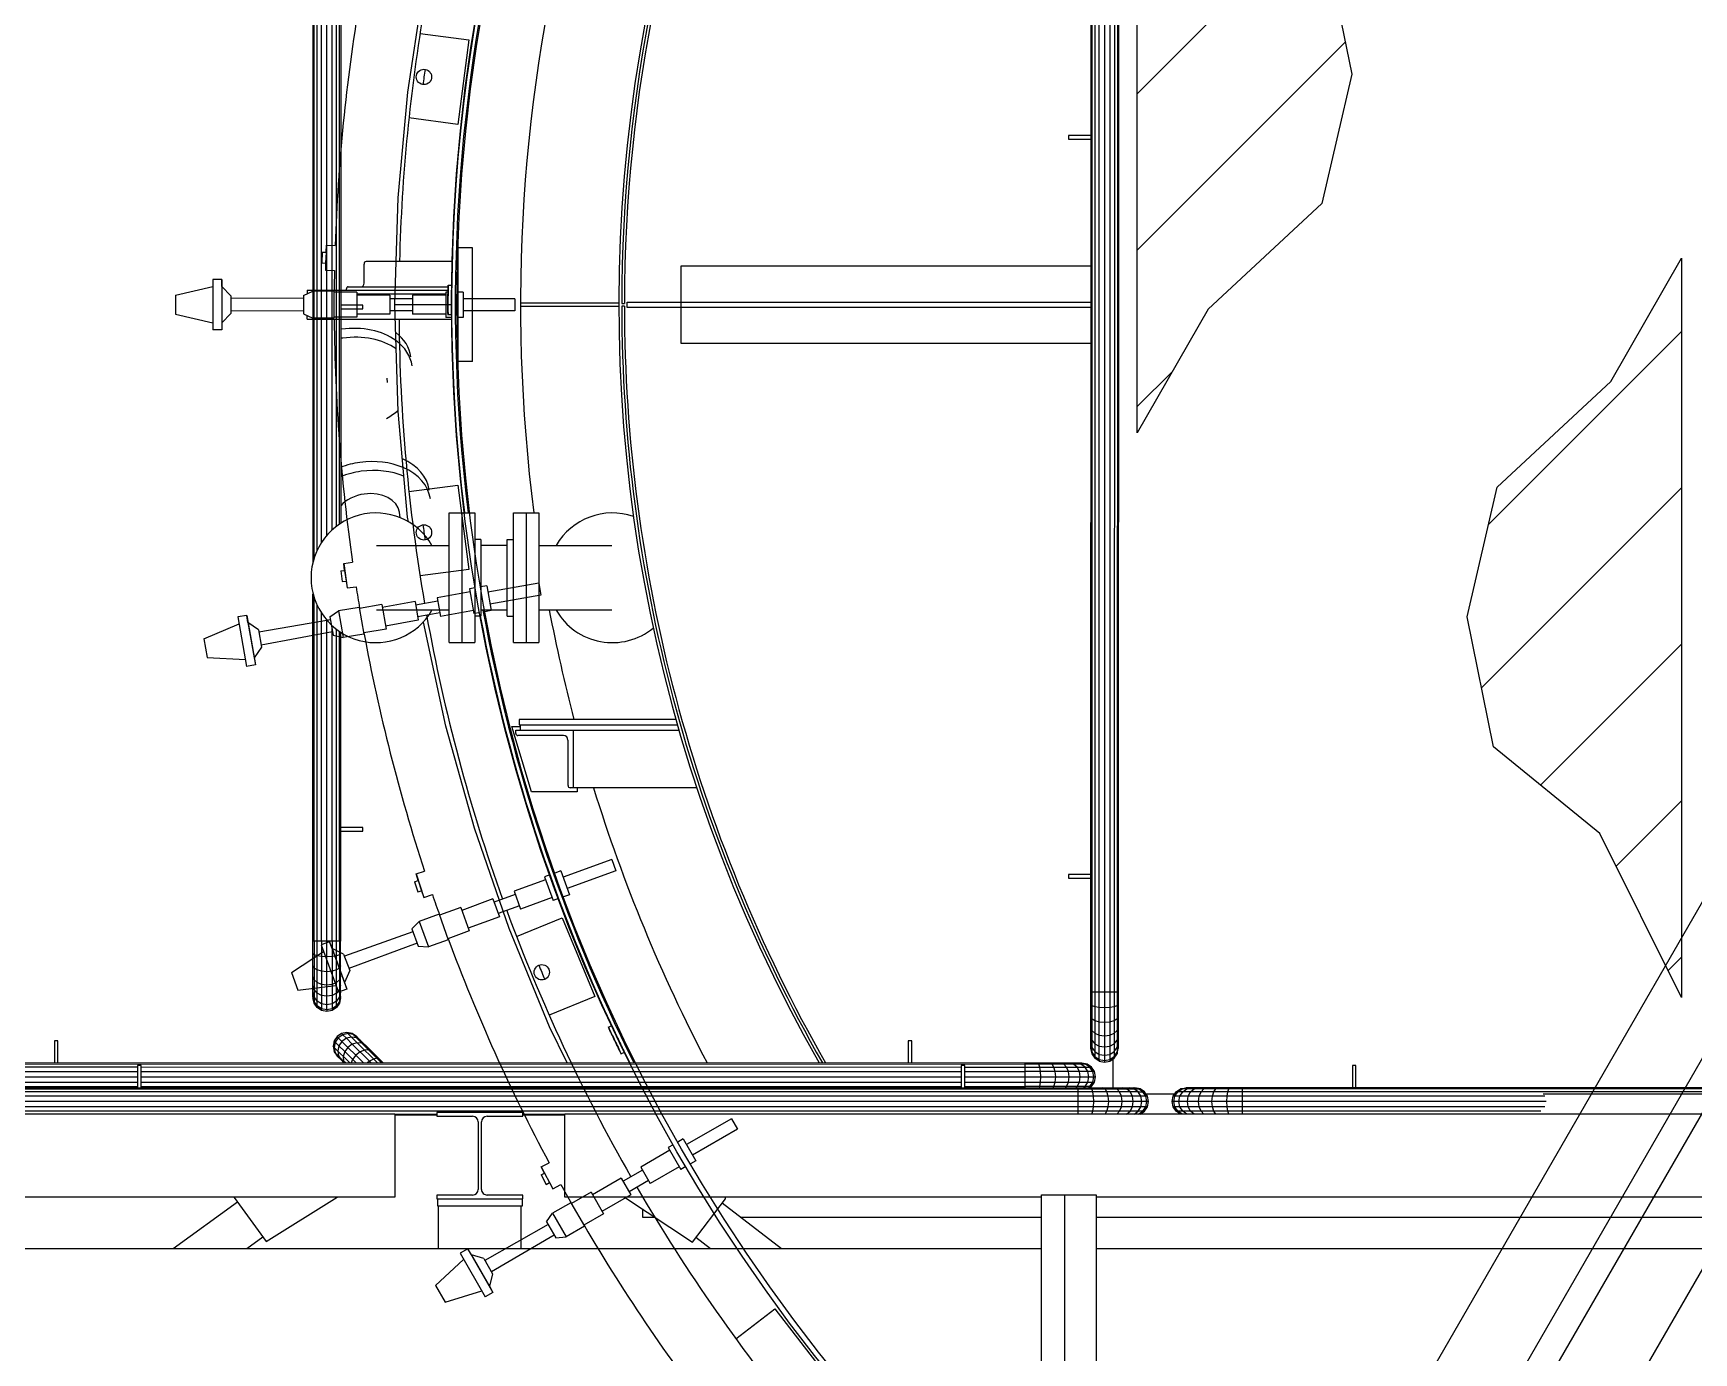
# Model space of a CAD drawing. Header units: metres. Extents: x 0 to 63075, y 0 to 44550.
# Drawn here: x 59312 to 59751.8, y 40093.1 to 40442.4 of the extents above; entities that cross this region are included whole.
import ezdxf

# ---------------------------------------------------------------- set-up
doc = ezdxf.new("R2010")
doc.units = ezdxf.units.M
doc.header["$LTSCALE"] = 75
for name, color, linetype in [('GSB', 7, 'Continuous'), ('ML6', 1, 'Continuous'), ('SDM', 7, 'Continuous'), ('SL1', 8, 'Continuous')]:
    doc.layers.add(name, color=color, linetype=linetype)
doc.styles.add('ROMANS', font='ROMANS.SHX')
doc.dimstyles.new('75___1-75', dxfattribs={"dimscale": 75, "dimtxt": 2.5, "dimasz": 2, "dimexe": 1.5, "dimexo": 1, "dimgap": 0.5, "dimtad": 1, "dimdec": 0, "dimzin": 12, "dimtxsty": 'ROMANS', "dimcen": 0, "dimclrd": 256, "dimclre": 256, "dimclrt": 3, "dimazin": 3, "dimtfac": 1, "dimtdec": 0, "dimtmove": 0, "dimatfit": 0, "dimfxl": 1, "dimlwd": -1, "dimlwe": -1, "dimarcsym": 0})
pattern_1 = [(44.99813, (326091.56, -18363.04), (-137.8813, 137.89033), [])]

# ---------------------------------------------------------------- blocks, each defined once
blk = doc.blocks.new('A$C6bae614f')
at = {"layer": 'SL1'}
h = blk.add_hatch(dxfattribs=at)
h.set_pattern_fill('_USER', color=256, scale=195, angle=44.9981, style=0, pattern_type=0)
h.set_pattern_definition(pattern_1)
h.paths.add_polyline_path([(411079.6, 43427.5), (411079.7, 44730.8), (411223.9, 44441.6), (411411.1, 44289), (411458.1, 44059.6), (411404.9, 43831.2), (411204.5, 43645)])
h = blk.add_hatch(dxfattribs=at)
h.set_pattern_fill('_USER', color=256, scale=195, angle=44.9981, style=0, pattern_type=0)
h.set_pattern_definition(pattern_1)
h.paths.add_polyline_path([(412039.5, 43735), (412039.5, 42431.7), (411895.2, 42721), (411708, 42873.5), (411661.1, 43102.9), (411714.3, 43331.3), (411914.6, 43517.6)])
for p, q in [((410997.6, 48076.3), (410997.4, 42344.5)), ((410999.5, 48078.4), (410999.3, 42332.7)), ((411004.8, 48080.1), (411004.6, 42327.7)), ((411012.5, 42322.6), (411012.7, 48081.3)), ((411022, 48081.7), (411021.8, 42320.8)), ((411031.3, 48081.3), (411031.2, 42319.5)), ((411039.3, 48080.1), (411039.1, 42324.8)), ((411044.6, 48078.4), (411044.4, 42332.7)), ((411046.4, 48076.3), (411046.2, 42344.5)), ((409626, 43199.7), (409626, 44773.5)), ((409627.8, 43206.3), (409627.9, 44773.5)), ((409633.1, 43219.9), (409633.1, 44773.5)), ((409641, 43234.1), (409641.1, 44773.5)), ((409650.4, 43246.5), (409650.4, 44773.5)), ((409659.7, 43256.1), (409659.7, 44773.5)), ((409667.6, 43262.7), (409667.7, 44773.5)), ((409672.9, 43266.5), (409672.9, 44773.5)), ((409674.8, 44773.5), (409674.8, 43267.7)), ((409793, 44027.6), (409821.1, 44212.7)), ((409814.7, 44131), (409900.9, 44119.7)), ((409900.9, 44119.7), (409881.3, 43971)), ((409776, 43841.2), (409793, 44027.6)), ((409881.3, 43971), (409795.1, 43982.3)), ((410958.4, 43951.4), (410958.4, 43945)), ((410997.5, 43951.4), (410958.4, 43951.4)), ((410958.4, 43945), (410997.5, 43945)), ((409770.4, 43654.1), (409776, 43841.2)), ((409649.5, 43757.9), (409647.8, 43714.2)), ((409649, 43745.6), (409649.5, 43757.9)), ((409649.5, 43757.9), (409664.9, 43757.4)), ((409907, 43753.1), (409881.6, 43753.1)), ((409881.6, 43753.1), (409881.6, 43553.1)), ((409907, 43553.1), (409907, 43753.1)), ((409642, 43745.8), (409641.3, 43726.9)), ((409641.3, 43726.9), (409648.3, 43726.5)), ((409642, 43745.8), (409649, 43745.6)), ((409648.3, 43726.5), (409647.8, 43714.2)), ((409649, 43745.6), (409648.3, 43726.5)), ((409716, 43690.8), (409716, 43724.3)), ((409871.3, 43729.3), (409719.5, 43729.3)), ((409449.2, 43697.5), (409449.2, 43608.6)), ((409465, 43697.5), (409449.2, 43697.5)), ((409465, 43697.5), (409465, 43608.6)), ((409465.1, 43684.9), (409465, 43697.5)), ((409647.8, 43714.2), (409663.8, 43713.5)), ((410275.1, 43584.8), (410275.1, 43721.3)), ((410275.1, 43721.3), (410997.5, 43721.3)), ((409383.3, 43669.9), (409449.2, 43685.2)), ((409383.3, 43669.9), (409383.3, 43636.3)), ((409465.1, 43684.9), (409465.1, 43621.3)), ((409481, 43668.6), (409465.1, 43684.9)), ((409481, 43668.6), (409481, 43637.5)), ((409609.1, 43663.8), (409481, 43664.6)), ((409609.1, 43669.4), (409625.8, 43677)), ((409609.1, 43669.4), (409609.1, 43636.8)), ((409615.4, 43678.5), (409864.1, 43678.5)), ((409615.4, 43678.5), (409615.4, 43672.2)), ((409625.8, 43677), (409625.8, 43629.2)), ((409663, 43677), (409625.8, 43677)), ((409663, 43677), (409663, 43629.2)), ((409703, 43675.1), (409663, 43675.1)), ((409684.5, 43679.8), (409684.5, 43678.5)), ((409688.1, 43684.8), (409864.2, 43684.8)), ((409703, 43675.1), (409703, 43631.1)), ((409703, 43672.1), (409860.4, 43672.1)), ((409761.6, 43669.8), (409703, 43669.8)), ((409761.6, 43669.8), (409761.6, 43636.4)), ((409801.3, 43663.7), (409761.6, 43663.7)), ((409801.3, 43669.8), (409801.3, 43636.4)), ((409860.4, 43669.8), (409801.3, 43669.8)), ((409860.4, 43675.3), (409860.4, 43630.8)), ((409864.1, 43675.3), (409860.4, 43675.3)), ((409864.2, 43687.4), (409870.6, 43687.4)), ((409890.9, 43675.3), (409879.9, 43675.3)), ((409890.9, 43675.3), (409890.9, 43630.8)), ((409982.2, 43663.7), (409890.9, 43663.7)), ((409982.2, 43663.7), (409982.2, 43642.4)), ((409383.3, 43636.3), (409449.2, 43621)), ((409481, 43637.5), (409465.1, 43621.3)), ((409609.1, 43642.4), (409481, 43641.5)), ((409609.1, 43636.8), (409625.8, 43629.2)), ((409713.9, 43652.4), (409674.8, 43652.4)), ((409674.8, 43646), (409713.9, 43646)), ((409761.6, 43636.4), (409703, 43636.4)), ((409713.9, 43646), (409713.9, 43652.4)), ((409801.3, 43642.5), (409761.6, 43642.4)), ((409770.4, 43653.1), (409770.4, 43654.1)), ((409770.4, 43652.1), (409770.4, 43653.1)), ((409870.4, 43653.1), (409770.4, 43653.1)), ((409776, 43465), (409770.4, 43652.1)), ((409860.4, 43636.4), (409801.3, 43636.4)), ((409870.4, 43635), (409864.1, 43635)), ((409982.2, 43642.4), (409890.9, 43642.4)), ((409991.9, 43656.3), (410165.4, 43656.2)), ((410165.4, 43649.9), (409991.9, 43649.9)), ((410170.4, 43655.4), (410175.1, 43655.4)), ((410175.1, 43650.7), (410170.4, 43650.7)), ((410179.8, 43657.8), (410997.5, 43657.8)), ((410179.8, 43648.3), (410179.8, 43657.8)), ((410997.5, 43648.3), (410179.8, 43648.3)), ((409465, 43608.6), (409449.2, 43608.6)), ((409465.1, 43621.3), (409465, 43608.6)), ((409615.4, 43627.7), (409615.4, 43633.9)), ((409615.4, 43627.7), (409870.5, 43627.7)), ((409663, 43629.2), (409625.8, 43629.2)), ((409703, 43631.1), (409663, 43631.1)), ((409870.4, 43630.8), (409860.4, 43630.8)), ((409890.9, 43630.8), (409879.9, 43630.8)), ((410997.5, 43584.8), (410275.1, 43584.8)), ((409907, 43553.1), (409881.6, 43553.1)), ((409757.5, 43515.7), (409756.5, 43523.3)), ((409792.9, 43278.5), (409776, 43465)), ((412699.4, 43405.3), (411354.2, 41075.3)), ((412741.3, 43381.1), (411396, 41051.2)), ((409795.1, 43323.9), (409881.3, 43335.2)), ((409881.3, 43335.2), (409900.8, 43186.5)), ((412499.2, 43333.9), (411237, 41147.9)), ((409779.9, 43277.6), (409778.6, 43287.1)), ((409866.4, 43057.4), (409866.4, 43286)), ((409866.4, 43286), (409911.1, 43286)), ((409888.8, 43057.4), (409888.8, 43286)), ((409911.1, 43286), (409911.1, 43057.4)), ((409979.6, 43057.4), (409979.6, 43286)), ((409979.6, 43286), (410024.3, 43286)), ((410001.9, 43286), (410001.9, 43057.4)), ((410024.3, 43286), (410024.3, 43057.4)), ((409794.2, 43270.6), (409792.9, 43278.5)), ((409737.8, 43228.9), (409866.4, 43228.9)), ((409922.1, 43239.2), (409911.1, 43239.2)), ((409922.1, 43239.2), (409922.1, 43104.3)), ((409968.6, 43228.9), (409922.1, 43228.9)), ((409968.6, 43104.3), (409968.6, 43239.2)), ((409968.6, 43239.2), (409979.6, 43239.2)), ((410024.3, 43228.9), (410152.9, 43228.9)), ((409680.2, 43197), (409695.5, 43199.1)), ((409680.2, 43197), (409686.1, 43153.7)), ((409681.8, 43184.8), (409680.2, 43197)), ((409674.9, 43183.8), (409681.8, 43184.8)), ((409674.9, 43183.8), (409677.5, 43165)), ((409677.5, 43165), (409684.4, 43165.9)), ((409681.8, 43184.8), (409684.4, 43165.9)), ((409684.4, 43165.9), (409686.1, 43153.7)), ((409900.8, 43186.5), (409814.7, 43175.1)), ((412779.6, 43172), (411517.4, 40986)), ((409625.9, 42531.3), (409625.9, 43143.7)), ((409627.8, 42531.3), (409627.8, 43137.2)), ((409686.1, 43153.7), (409702, 43155.8)), ((409903.2, 43146.8), (409845, 43136.6)), ((409912.1, 43154.1), (409902.2, 43152.3)), ((409902.2, 43152.3), (409909.9, 43108.5)), ((409932.3, 43157.6), (409921.5, 43155.7)), ((409932.3, 43157.6), (409940, 43113.8)), ((410024.2, 43162), (409934.3, 43146.2)), ((410027.9, 43141.1), (409938, 43125.2)), ((410024.2, 43162), (410027.9, 43141.1)), ((409633.1, 42531.3), (409633.1, 43123.6)), ((409641, 42531.3), (409641, 43109.3)), ((409655.8, 43102.9), (409670.9, 43113.2)), ((409707.6, 43119.6), (409670.9, 43113.2)), ((409670.9, 43113.2), (409679.2, 43066.2)), ((409707.6, 43119.6), (409715.9, 43072.6)), ((409747.3, 43124.8), (409707.9, 43117.8)), ((409866.4, 43114.6), (409737.8, 43114.6)), ((409747.3, 43124.8), (409754.9, 43081.4)), ((409805.9, 43129.7), (409748.2, 43119.5)), ((409805.9, 43129.7), (409811.7, 43096.8)), ((409846, 43130.6), (409807, 43123.7)), ((409849.7, 43109.7), (409810.7, 43102.8)), ((409845, 43136.6), (409850.8, 43103.7)), ((409909, 43114), (409850.8, 43103.7)), ((409919.9, 43110.2), (409909.9, 43108.5)), ((409968.6, 43114.6), (409922.1, 43114.6)), ((409940, 43113.8), (409929.2, 43111.9)), ((410152.9, 43114.6), (410024.3, 43114.6)), ((409433.3, 43064.1), (409495.6, 43090.6)), ((409509, 43105.5), (409493.5, 43102.8)), ((409493.5, 43102.8), (409508.9, 43015.2)), ((409509, 43105.5), (409524.5, 43018)), ((409511.3, 43093.1), (409509, 43105.5)), ((409511.3, 43093.1), (409522.3, 43030.5)), ((409529.8, 43079.8), (409511.3, 43093.1)), ((409529.8, 43079.8), (409535.2, 43049.2)), ((409656.8, 43097.3), (409530.5, 43075.9)), ((409650.3, 42531.3), (409650.3, 43096.9)), ((409655.8, 43102.9), (409661.5, 43070.7)), ((409659.7, 42531.3), (409659.7, 43087.3)), ((409667.6, 42531.3), (409667.6, 43080.7)), ((409754.9, 43081.4), (409715.5, 43074.4)), ((409811.7, 43096.8), (409754, 43086.6)), ((409821.1, 43093.5), (409821, 43094.4)), ((409860.4, 42910.4), (409821.1, 43093.5)), ((409922.1, 43104.3), (409911.1, 43104.3)), ((409968.6, 43104.3), (409979.6, 43104.3)), ((409433.3, 43064.1), (409439.2, 43031)), ((409535.2, 43049.2), (409522.3, 43030.5)), ((409660.5, 43076.3), (409534.5, 43053.2)), ((409661.5, 43070.7), (409679.2, 43066.2)), ((409672.9, 42531.3), (409672.9, 43076.9)), ((409674.7, 43075.7), (409674.7, 42531.3)), ((409715.9, 43072.6), (409679.2, 43066.2)), ((409866.4, 43057.4), (409911.1, 43057.4)), ((409979.6, 43057.4), (410024.3, 43057.4)), ((409439.2, 43031), (409506.7, 43027.4)), ((409522.3, 43030.5), (409524.5, 43018)), ((409524.5, 43018), (409508.9, 43015.2)), ((409910.7, 42730.1), (409860.4, 42910.4)), ((409976.6, 42909.4), (409991.9, 42909.4)), ((410011.6, 42794.4), (409976.6, 42909.4)), ((409983.6, 42897.3), (409983.6, 42903)), ((409983.6, 42903), (410271.4, 42903)), ((409989.4, 42922.1), (409989.4, 42912.6)), ((410266, 42922.1), (409989.4, 42922.1)), ((409989.4, 42912.6), (410268.7, 42912.6)), ((409991.9, 42903), (409991.9, 42912.6)), ((410085.2, 42801.4), (410085.2, 42903)), ((410067.8, 42893.5), (409987.4, 42893.5)), ((410075.7, 42805.3), (410075.7, 42885.6)), ((410091.6, 42794.4), (410011.6, 42794.4)), ((410302.9, 42801.4), (410079.5, 42801.4)), ((410091.6, 42801.4), (410091.6, 42794.4)), ((409713.8, 42731.3), (409674.7, 42731.3)), ((409713.8, 42724.9), (409713.8, 42731.3)), ((409971.7, 42553.2), (409910.7, 42730.1)), ((409674.7, 42724.9), (409713.8, 42724.9)), ((410152.7, 42675.3), (410066.9, 42644)), ((410152.7, 42675.3), (410160, 42655.2)), ((409807.8, 42650), (409822.5, 42654.7)), ((409807.8, 42650), (409821.2, 42608.3)), ((409811.6, 42638.2), (409807.8, 42650)), ((410036.1, 42639.3), (409980.6, 42619.1)), ((410043.7, 42648), (410034.2, 42644.5)), ((410034.2, 42644.5), (410049.5, 42602.7)), ((410062.9, 42654.9), (410052.7, 42651.2)), ((410062.9, 42654.9), (410078.1, 42613.1)), ((410160, 42655.2), (410074.2, 42624)), ((410997.4, 42648.4), (410958.3, 42648.4)), ((410958.3, 42648.4), (410958.3, 42642)), ((410958.3, 42642), (410997.4, 42642)), ((409805, 42636), (409811.6, 42638.2)), ((409805, 42636), (409810.7, 42618)), ((409810.7, 42618), (409817.4, 42620.1)), ((409811.6, 42638.2), (409817.4, 42620.1)), ((409817.4, 42620.1), (409821.2, 42608.3)), ((409821.2, 42608.3), (409836.5, 42613.2)), ((409982.7, 42613.4), (409945.4, 42599.8)), ((409980.6, 42619.1), (409992, 42587.7)), ((410078.1, 42613.1), (410067.9, 42609.4)), ((409886.4, 42590.5), (409848.9, 42576.8)), ((409886.4, 42590.5), (409901.5, 42549.1)), ((409943.3, 42605.5), (409888.3, 42585.5)), ((409943.3, 42605.5), (409954.8, 42574.1)), ((409989.9, 42593.4), (409952.7, 42579.8)), ((410047.6, 42607.9), (409992, 42587.7)), ((410058.9, 42606.1), (410049.5, 42602.7)), ((409800.2, 42553), (409813.2, 42565.8)), ((409800.2, 42553), (409811.4, 42522.3)), ((409848.2, 42578.5), (409813.2, 42565.8)), ((409813.2, 42565.8), (409829.6, 42520.9)), ((409848.2, 42578.5), (409864.6, 42533.7)), ((409954.8, 42574.1), (409899.7, 42554.1)), ((410043.3, 42380.2), (409971.7, 42553.2)), ((409985, 42539.1), (410065.4, 42572.4)), ((410065.4, 42572.4), (410122.8, 42433.8)), ((409625.9, 42433.8), (409625.9, 42531.3)), ((409674.7, 42531.3), (409625.9, 42531.3)), ((409627.8, 42531.3), (409627.8, 42421.9)), ((409633.1, 42417), (409633.1, 42531.3)), ((409655.2, 42530.2), (409640.3, 42524.8)), ((409640.3, 42524.8), (409670.7, 42441.2)), ((409641, 42531.3), (409641, 42408.7)), ((409650.3, 42503.6), (409650.3, 42531.3)), ((409655.2, 42530.2), (409685.6, 42446.6)), ((409659.6, 42518.3), (409655.2, 42530.2)), ((409659.7, 42531.3), (409659.7, 42411.8)), ((409667.6, 42417), (409667.6, 42531.3)), ((409672.9, 42531.3), (409672.9, 42421.9)), ((409674.7, 42433.8), (409674.7, 42531.3)), ((409802.1, 42547.7), (409681.4, 42504.7)), ((409809.4, 42527.6), (409689.3, 42483)), ((409811.4, 42522.3), (409829.6, 42520.9)), ((409864.6, 42533.7), (409829.6, 42520.9)), ((409901.5, 42549.1), (409863.9, 42535.4)), ((409587.8, 42476.2), (409644.5, 42513.1)), ((409627.8, 42506.9), (409625.9, 42509)), ((409633.1, 42505.2), (409627.8, 42506.9)), ((409641, 42504), (409633.1, 42505.2)), ((409650.3, 42503.6), (409641, 42504)), ((409659.7, 42504), (409650.3, 42503.6)), ((409650.3, 42453.7), (409650.3, 42503.6)), ((409659.6, 42518.3), (409681.3, 42458.6)), ((409680, 42508.5), (409659.6, 42518.3)), ((409667.6, 42505.2), (409659.7, 42504)), ((409672.9, 42506.9), (409667.6, 42505.2)), ((409674.7, 42509), (409672.9, 42506.9)), ((409680, 42508.5), (409690.7, 42479.2)), ((409587.8, 42476.2), (409599.3, 42444.6)), ((409627.8, 42483.8), (409625.9, 42487.9)), ((409627.8, 42463.1), (409625.9, 42468.9)), ((409633.1, 42480.4), (409627.8, 42483.8)), ((409633.1, 42458.2), (409627.8, 42463.1)), ((409641, 42478.1), (409633.1, 42480.4)), ((409650.3, 42477.3), (409641, 42478.1)), ((409659.7, 42478.1), (409650.3, 42477.3)), ((409667.6, 42480.4), (409659.7, 42478.1)), ((409672.9, 42483.8), (409667.6, 42480.4)), ((409672.9, 42463.1), (409667.6, 42458.2)), ((409674.7, 42487.9), (409672.9, 42483.8)), ((409674.7, 42468.9), (409672.9, 42463.1)), ((409690.7, 42479.2), (409681.3, 42458.6)), ((409599.3, 42444.6), (409666.5, 42452.9)), ((409627.8, 42445.8), (409625.9, 42453.1)), ((409627.8, 42432.8), (409625.9, 42441.2)), ((409627.8, 42424.7), (409625.9, 42433.8)), ((409625.9, 42433.8), (409625.9, 42431.3)), ((409633.1, 42439.6), (409627.8, 42445.8)), ((409641, 42454.9), (409633.1, 42458.2)), ((409641, 42435.5), (409633.1, 42439.6)), ((409650.3, 42453.7), (409641, 42454.9)), ((409650.3, 42434), (409641, 42435.5)), ((409659.7, 42454.9), (409650.3, 42453.7)), ((409650.3, 42434), (409650.3, 42453.7)), ((409659.7, 42435.5), (409650.3, 42434)), ((409650.3, 42419.2), (409650.3, 42434)), ((409667.6, 42458.2), (409659.7, 42454.9)), ((409667.6, 42439.6), (409659.7, 42435.5)), ((409672.9, 42445.8), (409667.6, 42439.6)), ((409685.6, 42446.6), (409670.7, 42441.2)), ((409674.7, 42453.1), (409672.9, 42445.8)), ((409674.7, 42441.2), (409672.9, 42432.8)), ((409674.7, 42433.8), (409672.9, 42424.7)), ((409674.7, 42431.3), (409674.7, 42433.8)), ((409681.3, 42458.6), (409685.6, 42446.6)), ((410122.8, 42433.8), (410042.4, 42400.6)), ((410997.4, 42442), (410999.3, 42442)), ((410999.3, 42442), (411004.6, 42442)), ((411004.6, 42442), (411012.5, 42442)), ((411012.5, 42442), (411021.8, 42442)), ((411021.8, 42442), (411031.2, 42442)), ((411031.2, 42442), (411039.1, 42442)), ((411039.1, 42442), (411044.4, 42442)), ((411044.4, 42442), (411046.2, 42442)), ((409627.8, 42421.9), (409625.9, 42431.3)), ((409633.1, 42425.6), (409627.8, 42432.8)), ((409633.1, 42417), (409627.8, 42424.7)), ((409633.1, 42414), (409627.8, 42421.9)), ((409641, 42420.9), (409633.1, 42425.6)), ((409641, 42411.8), (409633.1, 42417)), ((409633.1, 42417), (409633.1, 42414)), ((409641, 42408.7), (409633.1, 42414)), ((409650.3, 42419.2), (409641, 42420.9)), ((409650.3, 42410), (409641, 42411.8)), ((409650.3, 42406.9), (409641, 42408.7)), ((409659.7, 42420.9), (409650.3, 42419.2)), ((409650.3, 42410), (409650.3, 42419.2)), ((409659.7, 42411.8), (409650.3, 42410)), ((409650.3, 42410), (409650.3, 42406.9)), ((409659.7, 42408.7), (409650.3, 42406.9)), ((409667.6, 42425.6), (409659.7, 42420.9)), ((409667.6, 42417), (409659.7, 42411.8)), ((409667.6, 42414), (409659.7, 42408.7)), ((409659.7, 42411.8), (409659.7, 42408.7)), ((409672.9, 42432.8), (409667.6, 42425.6)), ((409672.9, 42424.7), (409667.6, 42417)), ((409672.9, 42421.9), (409667.6, 42414)), ((409667.6, 42417), (409667.6, 42414)), ((409674.7, 42431.3), (409672.9, 42421.9)), ((410997.4, 42419.8), (410999.3, 42417.7)), ((410999.3, 42417.7), (411004.6, 42415.9)), ((411004.6, 42415.9), (411012.5, 42414.8)), ((411012.5, 42414.8), (411021.8, 42414.4)), ((411021.8, 42414.4), (411031.2, 42414.8)), ((411031.2, 42414.8), (411039.1, 42415.9)), ((411039.1, 42415.9), (411044.4, 42417.7)), ((411044.4, 42417.7), (411046.2, 42419.8)), ((410074.4, 42316.5), (410043.3, 42380.2)), ((410147, 42379.7), (410152.7, 42382.5)), ((410997.4, 42398.7), (410999.3, 42394.6)), ((410997.4, 42379.7), (410999.3, 42373.9)), ((410999.3, 42394.6), (411004.6, 42391.2)), ((411004.6, 42391.2), (411012.5, 42388.9)), ((411012.5, 42388.9), (411021.8, 42388.1)), ((411021.8, 42388.1), (411031.2, 42388.9)), ((411031.2, 42388.9), (411039.1, 42391.2)), ((411039.1, 42391.2), (411044.4, 42394.6)), ((411044.4, 42394.6), (411046.2, 42398.6)), ((411044.4, 42373.9), (411046.2, 42379.7)), ((409169.9, 42355.6), (409169.9, 42316.5)), ((409176.2, 42355.6), (409169.9, 42355.6)), ((409176.2, 42316.5), (409176.2, 42355.6)), ((409663.1, 42355.3), (409661.3, 42345.9)), ((409661.3, 42345.9), (409663.1, 42336.6)), ((409663.4, 42343.8), (409661.3, 42345.9)), ((409668.4, 42363.2), (409663.1, 42355.3)), ((409665.3, 42353.1), (409663.1, 42355.3)), ((409665.3, 42353.1), (409663.4, 42343.8)), ((409670.6, 42361), (409665.3, 42353.1)), ((409671.7, 42346.7), (409665.3, 42353.1)), ((409676.3, 42368.5), (409668.4, 42363.2)), ((409670.6, 42361), (409668.4, 42363.2)), ((409671.7, 42346.7), (409669.5, 42337.7)), ((409678.5, 42366.3), (409670.6, 42361)), ((409687.6, 42344), (409670.6, 42361)), ((409677.1, 42354.5), (409671.7, 42346.7)), ((409682, 42336.4), (409671.7, 42346.7)), ((409685.7, 42370.3), (409676.3, 42368.5)), ((409678.5, 42366.3), (409676.3, 42368.5)), ((409684.9, 42359.9), (409677.1, 42354.5)), ((409687.8, 42368.2), (409678.5, 42366.3)), ((409678.5, 42366.3), (409684.9, 42359.9)), ((409693.9, 42362.1), (409684.9, 42359.9)), ((409684.9, 42359.9), (409695.2, 42349.6)), ((409695, 42368.5), (409685.7, 42370.3)), ((409693.9, 42362.1), (409685.7, 42370.3)), ((409695.2, 42349.6), (409687.6, 42344)), ((409697, 42366.5), (409687.8, 42368.2)), ((409702.7, 42360.8), (409693.9, 42362.1)), ((409703.8, 42352.2), (409693.9, 42362.1)), ((409702.9, 42363.2), (409695, 42368.5)), ((409697, 42366.5), (409695, 42368.5)), ((409703.8, 42352.2), (409695.2, 42349.6)), ((409695.2, 42349.6), (409725.4, 42319.4)), ((409704.7, 42361.4), (409697, 42366.5)), ((409747, 42316.5), (409697, 42366.5)), ((409709.9, 42356.2), (409702.7, 42360.8)), ((409704.7, 42361.4), (409702.9, 42363.2)), ((409739.5, 42316.5), (409703.8, 42352.2)), ((409711.9, 42351.6), (409703.8, 42352.2)), ((409729.6, 42336.5), (409704.7, 42361.4)), ((409718.4, 42347.7), (409711.9, 42351.6)), ((410675.5, 42355.6), (410675.5, 42316.5)), ((410681.8, 42355.6), (410675.5, 42355.6)), ((410681.8, 42316.5), (410681.8, 42355.6)), ((410997.4, 42363.9), (410999.3, 42356.6)), ((410997.4, 42351.9), (410999.3, 42343.5)), ((410999.3, 42373.9), (411004.6, 42368.9)), ((410999.3, 42356.6), (411004.6, 42350.4)), ((411004.6, 42368.9), (411012.5, 42365.6)), ((411004.6, 42350.4), (411012.5, 42346.2)), ((411012.5, 42365.6), (411021.8, 42364.5)), ((411012.5, 42346.2), (411021.8, 42344.8)), ((411021.8, 42364.5), (411031.2, 42365.6)), ((411021.8, 42344.8), (411031.2, 42346.2)), ((411031.2, 42365.6), (411039.1, 42368.9)), ((411031.2, 42346.2), (411039.1, 42350.4)), ((411039.1, 42368.9), (411044.4, 42373.9)), ((411039.1, 42350.4), (411044.4, 42356.6)), ((411044.4, 42356.6), (411046.2, 42363.9)), ((411044.4, 42343.5), (411046.2, 42351.9)), ((410981.8, 42316.4), (402853.8, 42316.7)), ((409663.1, 42336.6), (409668.4, 42328.7)), ((409665.1, 42334.6), (409663.1, 42336.6)), ((409690.7, 42316.5), (409663.4, 42343.8)), ((409663.4, 42343.8), (409665.1, 42334.6)), ((409665.1, 42334.6), (409670.2, 42326.9)), ((409680, 42319.7), (409665.1, 42334.6)), ((409675.4, 42321.7), (409668.4, 42328.7)), ((409669.5, 42337.7), (409670.8, 42328.9)), ((409670.8, 42328.9), (409675.4, 42321.7)), ((409680.6, 42316.5), (409675.4, 42321.7)), ((409682, 42336.4), (409679.4, 42327.8)), ((409679.4, 42327.8), (409680, 42319.7)), ((409683.2, 42316.5), (409680, 42319.7)), ((409680, 42319.7), (409681.9, 42316.5)), ((409687.6, 42344), (409682, 42336.4)), ((409701.9, 42316.5), (409682, 42336.4)), ((409701.5, 42330.1), (409687.6, 42344)), ((409695.8, 42322.6), (409693.2, 42316.5)), ((409701.5, 42330.1), (409695.8, 42322.6)), ((409709, 42335.8), (409701.5, 42330.1)), ((409715.1, 42316.5), (409701.5, 42330.1)), ((409716.9, 42339.1), (409709, 42335.8)), ((409724.1, 42339.4), (409716.9, 42339.1)), ((409725.4, 42319.4), (409721.9, 42316.5)), ((409729.6, 42336.5), (409724.1, 42339.4)), ((409732.6, 42323.4), (409725.4, 42319.4)), ((409725.4, 42319.4), (409728.3, 42316.5)), ((409749.6, 42316.5), (409729.6, 42336.5)), ((409738.8, 42324.7), (409732.6, 42323.4)), ((409743, 42323.1), (409738.8, 42324.7)), ((410175.3, 42335.1), (410169.6, 42332.4)), ((410997.4, 42344.5), (410997.4, 42342)), ((410997.4, 42344.5), (410999.3, 42335.4)), ((410997.4, 42342), (410999.3, 42332.7)), ((410999.3, 42343.5), (411004.6, 42336.4)), ((410999.3, 42335.4), (411004.6, 42327.7)), ((410999.3, 42332.7), (411004.6, 42324.8)), ((411004.6, 42336.4), (411012.5, 42331.6)), ((411004.6, 42324.8), (411004.6, 42327.7)), ((411004.6, 42327.7), (411012.5, 42322.6)), ((411012.5, 42319.5), (411004.6, 42324.8)), ((411012.5, 42331.6), (411021.8, 42330)), ((411012.5, 42322.6), (411021.8, 42320.8)), ((411012.5, 42322.6), (411012.5, 42319.5)), ((411012.5, 42319.5), (411021.8, 42317.6)), ((411021.8, 42330), (411031.2, 42331.6)), ((411021.8, 42320.8), (411031.2, 42322.6)), ((411021.8, 42320.8), (411021.8, 42317.6)), ((411021.8, 42317.6), (411031.2, 42319.5)), ((411031.2, 42331.6), (411039.1, 42336.4)), ((411031.2, 42322.6), (411039.1, 42327.7)), ((411031.2, 42319.5), (411039.1, 42324.8)), ((411036.8, 42323.3), (411036.8, 42272.9)), ((411039.1, 42336.4), (411044.4, 42343.5)), ((411039.1, 42327.7), (411044.4, 42335.4)), ((411039.1, 42324.8), (411044.4, 42332.7)), ((411044.4, 42335.4), (411046.2, 42344.5)), ((411044.4, 42332.7), (411046.2, 42342)), ((411046.2, 42344.5), (411046.2, 42342)), ((402953.8, 42314.8), (410881.8, 42314.6)), ((407870.3, 42309.4), (409316.5, 42309.4)), ((407870.3, 42301.5), (409316.5, 42301.4)), ((407870.3, 42292.1), (409316.5, 42292.1)), ((409316.5, 42312.1), (409316.5, 42273)), ((409322.8, 42312.1), (409316.5, 42312.1)), ((409322.8, 42273), (409322.8, 42312.1)), ((409322.8, 42309.4), (410769, 42309.3)), ((409322.8, 42301.4), (410769, 42301.4)), ((409322.8, 42292.1), (410769, 42292.1)), ((410769, 42312.1), (410769, 42273)), ((410775.3, 42312.1), (410769, 42312.1)), ((410775.3, 42273), (410775.3, 42312.1)), ((410775.3, 42309.3), (410999.1, 42309.3)), ((410775.3, 42301.4), (410881.8, 42301.4)), ((410775.3, 42292.1), (411006.2, 42292)), ((410881.8, 42314.6), (410881.8, 42316.4)), ((410881.8, 42309.3), (410881.8, 42314.6)), ((410991.2, 42314.6), (410881.8, 42314.6)), ((410881.8, 42301.4), (410881.8, 42309.3)), ((410881.8, 42292), (410881.8, 42301.4)), ((411004.4, 42301.4), (410881.8, 42301.4)), ((410881.8, 42282.7), (410881.8, 42292)), ((410906.2, 42314.6), (410904.1, 42316.4)), ((410907.9, 42309.3), (410906.2, 42314.6)), ((410909.1, 42301.4), (410907.9, 42309.3)), ((410909.5, 42292), (410909.1, 42301.4)), ((410909.1, 42282.7), (410909.5, 42292)), ((410929.3, 42314.6), (410925.2, 42316.4)), ((410932.7, 42309.3), (410929.3, 42314.6)), ((410935, 42301.4), (410932.7, 42309.3)), ((410935.8, 42292), (410935, 42301.4)), ((410935, 42282.7), (410935.8, 42292)), ((410950, 42314.6), (410944.2, 42316.4)), ((410954.9, 42309.3), (410950, 42314.6)), ((410958.2, 42301.4), (410954.9, 42309.3)), ((410959.4, 42292), (410958.2, 42301.4)), ((410958.2, 42282.7), (410959.4, 42292)), ((410967.3, 42314.6), (410960, 42316.4)), ((410973.5, 42309.3), (410967.3, 42314.6)), ((410980.3, 42314.6), (410971.9, 42316.4)), ((410977.6, 42301.4), (410973.5, 42309.3)), ((410979.1, 42292), (410977.6, 42301.4)), ((410977.6, 42282.7), (410979.1, 42292)), ((410988.4, 42314.6), (410979.3, 42316.4)), ((410987.5, 42309.3), (410980.3, 42314.6)), ((410991.2, 42314.6), (410981.8, 42316.4)), ((410992.2, 42301.4), (410987.5, 42309.3)), ((410996.1, 42309.3), (410988.4, 42314.6)), ((410999.1, 42309.3), (410991.2, 42314.6)), ((410993.9, 42292), (410992.2, 42301.4)), ((410992.2, 42282.7), (410993.9, 42292)), ((411001.3, 42301.4), (410996.1, 42309.3)), ((411004.4, 42301.4), (410999.1, 42309.3)), ((411003.1, 42292), (411001.3, 42301.4)), ((411001.3, 42282.7), (411003.1, 42292)), ((411006.2, 42292), (411004.4, 42301.4)), ((411004.4, 42282.7), (411006.2, 42292)), ((411459, 42312), (411459, 42272.9)), ((411465.3, 42312), (411459, 42312)), ((411465.3, 42272.9), (411465.3, 42312)), ((411097.9, 42257.9), (404642.8, 42258.1)), ((411081, 42265.8), (404648.1, 42266)), ((404765.3, 42273.1), (411075.3, 42272.9)), ((404765.3, 42271.3), (411084.7, 42271.1)), ((407870.3, 42282.8), (409316.5, 42282.8)), ((407870.3, 42274.9), (409316.5, 42274.8)), ((409322.8, 42282.8), (410769, 42282.7)), ((409322.8, 42274.8), (410769, 42274.8)), ((410775.3, 42282.7), (411004.4, 42282.7)), ((410775.3, 42274.8), (410881.8, 42274.8)), ((410881.8, 42274.8), (410881.8, 42282.7)), ((410999.1, 42274.8), (410881.8, 42274.8)), ((410881.8, 42272.9), (410881.8, 42274.8)), ((410907.3, 42272.9), (410907.9, 42274.8)), ((410907.9, 42274.8), (410909.1, 42282.7)), ((410931.5, 42272.9), (410932.7, 42274.8)), ((410932.7, 42274.8), (410935, 42282.7)), ((410953.2, 42272.9), (410954.9, 42274.8)), ((410954.9, 42274.8), (410958.2, 42282.7)), ((410971.3, 42272.9), (410973.5, 42274.8)), ((410973.5, 42274.8), (410977.6, 42282.7)), ((410975.3, 42271.1), (410975.3, 42272.9)), ((410975.3, 42265.8), (410975.3, 42271.1)), ((410975.3, 42257.9), (410975.3, 42265.8)), ((410985, 42272.9), (410987.5, 42274.8)), ((410987.5, 42274.8), (410992.2, 42282.7)), ((410993.4, 42272.9), (410996.1, 42274.8)), ((410996.1, 42274.8), (411001.3, 42282.7)), ((410999.1, 42274.8), (410996.3, 42272.9)), ((410999.7, 42271.1), (410997.6, 42272.9)), ((410999.1, 42274.8), (411004.4, 42282.7)), ((411001.4, 42265.8), (410999.7, 42271.1)), ((411002.6, 42257.9), (411001.4, 42265.8)), ((411022.8, 42271.1), (411018.7, 42272.9)), ((411026.2, 42265.8), (411022.8, 42271.1)), ((411028.5, 42257.9), (411026.2, 42265.8)), ((411043.5, 42271.1), (411037.7, 42272.9)), ((411048.4, 42265.8), (411043.5, 42271.1)), ((411051.7, 42257.9), (411048.4, 42265.8)), ((411060.8, 42271.1), (411053.5, 42272.9)), ((411067, 42265.8), (411060.8, 42271.1)), ((411073.8, 42271.1), (411065.4, 42272.9)), ((411071.1, 42257.9), (411067, 42265.8)), ((411081.9, 42271.1), (411072.8, 42272.9)), ((411081, 42265.8), (411073.8, 42271.1)), ((411084.7, 42271.1), (411075.3, 42272.9)), ((411081, 42265.8), (411089.6, 42265.8)), ((411085.7, 42257.9), (411081, 42265.8)), ((411089.6, 42265.8), (411081.9, 42271.1)), ((411092.6, 42265.8), (411084.7, 42271.1)), ((411089.6, 42265.8), (411092.6, 42265.8)), ((411094.8, 42257.9), (411089.6, 42265.8)), ((411097.9, 42257.9), (411092.6, 42265.8)), ((411145.1, 42261.3), (411095.6, 42261.3)), ((411142.8, 42257.9), (411148.1, 42265.8)), ((411145.8, 42257.9), (411151, 42265.8)), ((411148.1, 42265.8), (411156, 42271.1)), ((417762.6, 42265.6), (411148.1, 42265.8)), ((411151, 42265.8), (411158.7, 42271.1)), ((411154.9, 42257.9), (411159.7, 42265.8)), ((411156, 42271.1), (411165.3, 42272.9)), ((417754.7, 42270.9), (411156, 42271.1)), ((411158.7, 42271.1), (411167.8, 42272.9)), ((411159.7, 42265.8), (411166.8, 42271.1)), ((417745.3, 42272.7), (411165.3, 42272.9)), ((411166.8, 42271.1), (411175.2, 42272.9)), ((411169.5, 42257.9), (411173.6, 42265.8)), ((411173.6, 42265.8), (411179.8, 42271.1)), ((411179.8, 42271.1), (411187.1, 42272.9)), ((411188.9, 42257.9), (411192.2, 42265.8)), ((411192.2, 42265.8), (411197.1, 42271.1)), ((411197.1, 42271.1), (411203, 42272.9)), ((411212.1, 42257.9), (411214.4, 42265.8)), ((411214.4, 42265.8), (411217.9, 42271.1)), ((411217.9, 42271.1), (411221.9, 42272.9)), ((411238.1, 42257.9), (411239.2, 42265.8)), ((411239.2, 42265.8), (411241, 42271.1)), ((411241, 42271.1), (411243.1, 42272.9)), ((411265.3, 42271.1), (411265.3, 42272.9)), ((411265.3, 42265.8), (411265.3, 42271.1)), ((411265.3, 42257.9), (411265.3, 42265.8)), ((413551.3, 42261.2), (411795.5, 42261.3)), ((411099.7, 42248.5), (404640.9, 42248.8)), ((411097.9, 42239.2), (404642.8, 42239.4)), ((411092.6, 42231.3), (404648.1, 42231.5)), ((409844.3, 42229.1), (409844.3, 42222.5)), ((409996.3, 42229.1), (409844.3, 42229.1)), ((409996.3, 42222.5), (409996.3, 42229.1)), ((410975.3, 42248.5), (410975.3, 42257.9)), ((410975.3, 42239.2), (410975.3, 42248.5)), ((410975.3, 42231.3), (410975.3, 42239.2)), ((410975.3, 42226), (410975.3, 42231.3)), ((410999.7, 42226), (411001.4, 42231.3)), ((411001.4, 42231.3), (411002.6, 42239.2)), ((411003, 42248.5), (411002.6, 42257.9)), ((411002.6, 42239.2), (411003, 42248.5)), ((411022.8, 42226), (411026.2, 42231.3)), ((411026.2, 42231.3), (411028.5, 42239.2)), ((411029.3, 42248.5), (411028.5, 42257.9)), ((411028.5, 42239.2), (411029.3, 42248.5)), ((411043.5, 42226), (411048.4, 42231.3)), ((411048.4, 42231.3), (411051.7, 42239.2)), ((411052.9, 42248.5), (411051.7, 42257.9)), ((411051.7, 42239.2), (411052.9, 42248.5)), ((411060.9, 42226), (411067, 42231.3)), ((411067, 42231.3), (411071.1, 42239.2)), ((411072.6, 42248.5), (411071.1, 42257.9)), ((411071.1, 42239.2), (411072.6, 42248.5)), ((411073.9, 42226), (411081, 42231.3)), ((411081, 42231.3), (411085.7, 42239.2)), ((411082, 42226), (411089.6, 42231.3)), ((411084.7, 42226), (411092.6, 42231.3)), ((411087.4, 42248.5), (411085.7, 42257.9)), ((411085.7, 42239.2), (411087.4, 42248.5)), ((411089.6, 42231.3), (411094.8, 42239.2)), ((411092.6, 42231.3), (411097.9, 42239.2)), ((411096.6, 42248.5), (411094.8, 42257.9)), ((411094.8, 42239.2), (411096.6, 42248.5)), ((411099.7, 42248.5), (411097.9, 42257.9)), ((411097.9, 42239.2), (411099.7, 42248.5)), ((411140.9, 42248.5), (411142.8, 42257.9)), ((411800.9, 42248.5), (411140.9, 42248.5)), ((411142.8, 42239.2), (411140.9, 42248.5)), ((411798.5, 42257.9), (411142.8, 42257.9)), ((411798.5, 42239.2), (411142.8, 42239.2)), ((411148.1, 42231.3), (411142.8, 42239.2)), ((411144, 42248.5), (411145.8, 42257.9)), ((411145.8, 42239.2), (411144, 42248.5)), ((411151, 42231.3), (411145.8, 42239.2)), ((411791.6, 42231.3), (411148.1, 42231.3)), ((411155.9, 42226), (411148.1, 42231.3)), ((411158.7, 42226), (411151, 42231.3)), ((411153.2, 42248.5), (411154.9, 42257.9)), ((411154.9, 42239.2), (411153.2, 42248.5)), ((411159.7, 42231.3), (411154.9, 42239.2)), ((411166.8, 42226), (411159.7, 42231.3)), ((411168.1, 42248.5), (411169.5, 42257.9)), ((411169.5, 42239.2), (411168.1, 42248.5)), ((411173.6, 42231.3), (411169.5, 42239.2)), ((411179.8, 42226), (411173.6, 42231.3)), ((411187.8, 42248.5), (411188.9, 42257.9)), ((411188.9, 42239.2), (411187.8, 42248.5)), ((411192.2, 42231.3), (411188.9, 42239.2)), ((411197.1, 42226), (411192.2, 42231.3)), ((411211.3, 42248.5), (411212.1, 42257.9)), ((411212.1, 42239.2), (411211.3, 42248.5)), ((411214.4, 42231.3), (411212.1, 42239.2)), ((411217.9, 42226), (411214.4, 42231.3)), ((411237.6, 42248.5), (411238.1, 42257.9)), ((411238.1, 42239.2), (411237.6, 42248.5)), ((411239.2, 42231.3), (411238.1, 42239.2)), ((411241, 42226), (411239.2, 42231.3)), ((411265.3, 42248.5), (411265.3, 42257.9)), ((411265.3, 42239.2), (411265.3, 42248.5)), ((411265.3, 42231.3), (411265.3, 42239.2)), ((411265.3, 42226), (411265.3, 42231.3)), ((409770.3, 42226.1), (401675.3, 42226.3)), ((409770.3, 42226.1), (409770.3, 42080.1)), ((409770.3, 42226), (409844.3, 42226)), ((409844.3, 42224.2), (409770.3, 42224.2)), ((409844.3, 42222.5), (409907.4, 42222.5)), ((409917.4, 42212.5), (409917.4, 42093.7)), ((409923.2, 42093.7), (409923.2, 42212.5)), ((409933.2, 42222.5), (409996.3, 42222.5)), ((409996.3, 42226), (410070.3, 42226)), ((410070.3, 42224.2), (409996.3, 42224.2)), ((417777.4, 42225.8), (410070.3, 42226.1)), ((410070.3, 42080.1), (410070.3, 42226.1)), ((410363.8, 42218.2), (410284.7, 42172.5)), ((410374.4, 42199.8), (410295.3, 42154.1)), ((410363.8, 42218.2), (410374.4, 42199.8)), ((410261.2, 42172.4), (410252.5, 42167.3)), ((410278.9, 42182.6), (410269.4, 42177.1)), ((410278.9, 42182.6), (410301.1, 42144)), ((410255.2, 42162.5), (410204, 42133)), ((410252.5, 42167.3), (410274.7, 42128.8)), ((410301.1, 42144), (410291.7, 42138.6)), ((410028.1, 42119.2), (410034.3, 42122.5)), ((410028.1, 42119.2), (410036.9, 42102.4)), ((410028.5, 42133.4), (410042.2, 42140.6)), ((410028.5, 42133.4), (410048.9, 42094.7)), ((410034.3, 42122.5), (410028.5, 42133.4)), ((410034.3, 42122.5), (410043.2, 42105.6)), ((410169.7, 42113.2), (410118.9, 42083.9)), ((410169.7, 42113.2), (410186.4, 42084.2)), ((410207.1, 42127.7), (410172.7, 42107.9)), ((410204, 42133), (410220.7, 42104.1)), ((410271.9, 42133.6), (410220.7, 42104.1)), ((410283.4, 42133.8), (410274.7, 42128.8)), ((409844.3, 42083.7), (409844.3, 42077.1)), ((409907.4, 42083.7), (409844.3, 42083.7)), ((409996.3, 42083.7), (409933.2, 42083.7)), ((409996.3, 42077.1), (409996.3, 42083.7)), ((410036.9, 42102.4), (410043.2, 42105.6)), ((410043.2, 42105.6), (410048.9, 42094.7)), ((410048.9, 42094.7), (410063.1, 42102.1)), ((410116.3, 42088.5), (410081.6, 42068.5)), ((410116.3, 42088.5), (410138.3, 42050.3)), ((410186.4, 42084.2), (410135.6, 42054.9)), ((410217.7, 42109.3), (410183.4, 42089.5)), ((410910.9, 41385.7), (410910.9, 42084.2)), ((410910.9, 42084.2), (411007.1, 42084.2)), ((410952.1, 41385.7), (410952.1, 42084.2)), ((411007.1, 42084.2), (411007.1, 41385.7)), ((409770.3, 42080.1), (408007.1, 42080.1)), ((409492.7, 42071.3), (409379.2, 41989)), ((409486.8, 42080.1), (409486.8, 42079.4)), ((409486.8, 42079.4), (409543.3, 42001.5)), ((409543.3, 42001.5), (409668.4, 42080.1)), ((409844.3, 42077.1), (409996.3, 42077.1)), ((409845.3, 42077.1), (409845.3, 42064.6)), ((409845.3, 42064.6), (409995.3, 42064.6)), ((409847.3, 41989), (409847.3, 42064.6)), ((409993.3, 41989), (409993.3, 42064.6)), ((409995.3, 42064.6), (409995.3, 42077.1)), ((410080.7, 42070.1), (410048.5, 42051.5)), ((410910.9, 42080), (410070.3, 42080.1)), ((410080.7, 42070.1), (410104.6, 42028.7)), ((410175.5, 42080.1), (410295.1, 42000.8)), ((410207.2, 42059.1), (410207.2, 42044.8)), ((410295.1, 42000.8), (410353.6, 42077.2)), ((410452.3, 41989), (410347.5, 42069.2)), ((410353.6, 42077.2), (410353.6, 42080.1)), ((413910.9, 42079.9), (411007.1, 42080)), ((410040.7, 42031.7), (409929.2, 41968.4)), ((410037.8, 42036.6), (410048.5, 42051.5)), ((410037.8, 42036.6), (410054.2, 42008.3)), ((410048.5, 42051.5), (410072.4, 42010.1)), ((410104.6, 42028.7), (410072.4, 42010.1)), ((410138.3, 42050.3), (410103.7, 42030.3)), ((410207.2, 42044.8), (410228.7, 42044.8)), ((410379.4, 42044.8), (410910.9, 42044.8)), ((411007.1, 42044.8), (412452.9, 42044.7)), ((409537.4, 42009.6), (409509, 41989)), ((410051.3, 42013.2), (409940.8, 41948.4)), ((410054.2, 42008.3), (410072.4, 42010.1)), ((410326.9, 41989), (410301.2, 42008.7)), ((410910.9, 41989), (408007.1, 41989.1)), ((409842, 41924.1), (409891.5, 41970.3)), ((409899, 41988.9), (409885.3, 41981)), ((409885.3, 41981), (409929.7, 41904)), ((409899, 41988.9), (409943.4, 41911.9)), ((409905.4, 41978), (409899, 41988.9)), ((409905.4, 41978), (409937.1, 41922.9)), ((409927.3, 41971.9), (409905.4, 41978)), ((409927.3, 41971.9), (409942.8, 41944.9)), ((413910.9, 41988.9), (411007.1, 41989)), ((409942.8, 41944.9), (409937.1, 41922.9)), ((409842, 41924.1), (409858.8, 41895)), ((409858.8, 41895), (409923.5, 41914.7)), ((409943.4, 41911.9), (409929.7, 41904)), ((409937.1, 41922.9), (409943.4, 41911.9)), ((410371.6, 41830.3), (410440.6, 41883.2)), ((410440.6, 41883.2), (410531.9, 41764.2))]:
    blk.add_line(p, q, dxfattribs=at)
for points in [[(411079.6, 43427.5), (411079.7, 44730.8), (411223.9, 44441.6), (411411.1, 44289), (411458.1, 44059.6), (411404.9, 43831.2), (411204.5, 43645)], [(412039.5, 43735), (412039.5, 42431.7), (411895.2, 42721), (411708, 42873.5), (411661.1, 43102.9), (411714.3, 43331.3), (411914.6, 43517.6)]]:
    blk.add_lwpolyline(points, close=True, dxfattribs=at)
for centre, radius in [((412870.4, 43653), 3000), ((412870.4, 43653), 2990.5), ((409821.7, 44054.5), 13.5), ((409821.7, 43251.7), 13.5), ((410029.4, 42476.3), 13.5)]:
    blk.add_circle(centre, radius, dxfattribs=at)
for centre, radius, start, end in [((412870.4, 43653), 3000, 128.6289, 187.0261), ((412870.4, 43653), 2705, 133.8172, 209.6099), ((412870.4, 43653), 2700, 133.9192, 179.9476), ((412870.4, 43653), 2695.2, 134.0167, 179.9475), ((412870.4, 43653), 2993.5, 165.6064, 187.0414), ((412870.4, 43653), 2878.5, 165.287, 187.3243), ((412870.4, 43653), 3207.1, 170.3916, 178.1351), ((412870.4, 43653), 3092.8, 170.1952, 178.5864), ((412870.4, 43653), 3075, 172.2466, 172.7497), ((412870.4, 43653), 3207.1, 178.918, 179.5444), ((412870.4, 43653), 3006.4, 179.3429, 180.3467), ((412870.4, 43653), 2700, 180.0486, 209.6703), ((412870.4, 43653), 2695.2, 180.0487, 209.728), ((412870.4, 43653), 3207.1, 180.4519, 188.1351), ((412870.4, 43653), 3092.8, 180.4687, 189.801), ((409736.8, 43171.7), 114.3, 29.9981, 329.9981), ((410153.9, 43171.7), 114.3, 70.9573, 149.9981), ((412870.4, 43653), 3075, 187.2466, 187.7497), ((412870.4, 43653), 3207.1, 188.918, 189.6047), ((412870.4, 43653), 2993.5, 190.3617, 206.5175), ((412870.4, 43653), 2878.5, 190.7806, 194.7092), ((410153.9, 43171.7), 114.3, 209.9981, 309.1366), ((412870.4, 43653), 3092.8, 190.1952, 199.801), ((412870.4, 43653), 3000, 190.539, 206.4556), ((412870.4, 43653), 3207.1, 190.3916, 198.1351), ((409987.4, 42897.3), 3.81, 179.9981, 269.9981), ((410067.8, 42885.6), 7.87, 359.9981, 89.9981), ((410079.5, 42805.3), 3.81, 179.9981, 269.9981), ((412870.4, 43653), 2878.5, 197.2072, 207.6656), ((412870.4, 43653), 3207.1, 198.918, 199.6047), ((412870.4, 43653), 3092.8, 200.1952, 209.801), ((412870.4, 43653), 3207.1, 200.3916, 208.1351), ((412870.4, 43653), 3075, 202.2466, 202.7497), ((412870.4, 43653), 3006.4, 205.0572, 206.061), ((409907.4, 42212.5), 10, 359.9981, 89.9981), ((409933.2, 42212.5), 10, 89.9981, 179.9981), ((409907.4, 42093.7), 10, 269.9981, 359.9981), ((409933.2, 42093.7), 10, 179.9981, 269.9981), ((412870.4, 43653), 3207.1, 208.918, 209.6047), ((412870.4, 43653), 3092.8, 210.1952, 219.801), ((412870.4, 43653), 3207.1, 210.3916, 218.1351)]:
    blk.add_arc(centre, radius, start, end, dxfattribs=at)
for centre, major_axis, ratio, start_param, end_param in [((409719.5, 43724.3), (0, 5), 0.707107, 0, 1.570796), ((409688.1, 43679.8), (0, 5), 0.707107, 0, 1.570796), ((409711.7, 43690.8), (0, -6), 0.707107, 0, 1.570796), ((409687.5, 43529.8), (-113.2, -15.6), 0.707102, 4.712389, 4.727723), ((409687.5, 43529.8), (113.2, 15.6), 0.707102, 0.633603, 1.570796), ((409689.7, 43514.1), (-113.2, -15.6), 0.707102, 4.712389, 4.746801), ((409689.7, 43514.1), (113.2, 15.6), 0.707102, 0.655958, 1.570796), ((409685.4, 43545.5), (113.2, 15.6), 0.707102, 0, 0.610651), ((409687.5, 43529.8), (113.2, 15.6), 0.707102, 0, 0.633603), ((409689.7, 43514.1), (113.2, 15.6), 0.707102, 5.235988, 5.476296), ((409719.8, 43295), (-113.2, -15.6), 0.707388, 4.712389, 5.022614), ((409719.8, 43295), (-113.2, -15.6), 0.707388, 4.005214, 4.712389), ((409717.7, 43310.6), (113.2, 15.6), 0.707388, 0, 0.855433), ((409722, 43279.3), (-113.2, -15.6), 0.707388, 4.712389, 5.043323), ((409722, 43279.3), (-113.2, -15.6), 0.707388, 4.01335, 4.712389), ((409719.8, 43295), (113.2, 15.6), 0.707388, 0, 0.863622), ((409722, 43279.3), (-56.6, -7.8), 0.707388, 4.712389, 5.594522), ((409722, 43279.3), (56.6, 7.8), 0.707388, 0, 1.570796)]:
    blk.add_ellipse(centre, major_axis=major_axis, ratio=ratio, start_param=start_param, end_param=end_param, dxfattribs=at)
for points, knots in [([(409864.1, 43635), (409864, 43639.7), (409864, 43644.5), (409864, 43649.3), (409864, 43653.3), (409864, 43657.3), (409864, 43661.2), (409864, 43669.9), (409864.1, 43678.8), (409864.2, 43687.6)], [0, 0, 0, 0, 0.270006, 0.270006, 0.270006, 0.498342, 0.498342, 0.498342, 1, 1, 1, 1]), ([(409864.2, 43687.5), (409864.2, 43682.7), (409864.1, 43677.9), (409864.1, 43673.1), (409864.1, 43669.1), (409864, 43665.1), (409864, 43661.2), (409864, 43652.6), (409864, 43643.6), (409864.1, 43634.8)], [0, 0, 0, 0, 0.269996, 0.269996, 0.269996, 0.498358, 0.498358, 0.498358, 1, 1, 1, 1]), ([(409870.6, 43687.5), (409870.5, 43682.7), (409870.5, 43677.9), (409870.4, 43673.2), (409870.4, 43669.1), (409870.4, 43665.1), (409870.4, 43661.2), (409870.3, 43652.6), (409870.4, 43643.6), (409870.4, 43634.8)], [0, 0, 0, 0, 0.269995, 0.269995, 0.269995, 0.498358, 0.498358, 0.498358, 1, 1, 1, 1]), ([(409870.4, 43635), (409870.4, 43639.7), (409870.4, 43644.5), (409870.4, 43649.3), (409870.4, 43653.3), (409870.4, 43657.3), (409870.4, 43661.2), (409870.4, 43669.9), (409870.5, 43678.8), (409870.6, 43687.6)], [0, 0, 0, 0, 0.270002, 0.270002, 0.270002, 0.498342, 0.498342, 0.498342, 1, 1, 1, 1]), ([(410169.6, 42332.4), (410167.5, 42336.7), (410165.4, 42341), (410163.3, 42345.2), (410161.6, 42348.9), (410159.9, 42352.5), (410158.2, 42356), (410154.4, 42363.8), (410150.6, 42371.9), (410146.9, 42379.9)], [0, 0, 0, 0, 0.270006, 0.270006, 0.270006, 0.498342, 0.498342, 0.498342, 1, 1, 1, 1]), ([(410147, 42379.7), (410149, 42375.4), (410151, 42371.1), (410153, 42366.8), (410154.8, 42363.1), (410156.5, 42359.5), (410158.2, 42356), (410161.9, 42348.2), (410165.8, 42340.2), (410169.7, 42332.2)], [0, 0, 0, 0, 0.269996, 0.269996, 0.269996, 0.498358, 0.498358, 0.498358, 1, 1, 1, 1]), ([(410175.3, 42335.1), (410173.2, 42339.4), (410171.1, 42343.7), (410169.1, 42348), (410167.3, 42351.6), (410165.6, 42355.2), (410163.9, 42358.8), (410160.2, 42366.6), (410156.3, 42374.6), (410152.6, 42382.6)], [0, 0, 0, 0, 0.270002, 0.270002, 0.270002, 0.498342, 0.498342, 0.498342, 1, 1, 1, 1]), ([(410152.7, 42382.5), (410154.7, 42378.2), (410156.7, 42373.8), (410158.8, 42369.5), (410160.5, 42365.9), (410162.2, 42362.3), (410163.9, 42358.8), (410167.6, 42351), (410171.5, 42342.9), (410175.4, 42335)], [0, 0, 0, 0, 0.269995, 0.269995, 0.269995, 0.498358, 0.498358, 0.498358, 1, 1, 1, 1])]:
    blk.add_open_spline(points, degree=3, knots=knots, dxfattribs=at)
blk = doc.blocks.new('zw$15D4')
at = {"layer": 'ML6', "xscale": 0.2502808837766805, "yscale": 0.2502808837766805, "zscale": 0.2502808837766805}
blk.add_blockref('A$C6bae614f', (-85544.74, -3177.34), dxfattribs=at)

msp = doc.modelspace()

# ---------------------------------------------------------------- block references
at = {"layer": 'GSB', "xscale": 0.6000000000000068, "yscale": 0.6000000000000068, "zscale": 0.6000000000000068}
msp.add_blockref('zw$15D4', (49200, 35721.63), dxfattribs=at)

# ---------------------------------------------------------------- leaders
at = {"layer": 'SDM'}
msp.add_leader([(52766.71, 37891.88), (59453.13, 42438.72), (62243.43, 42438.72)], dimstyle='75___1-75', override={"dimtad": 0}, dxfattribs=at)

doc.saveas('drawing.dxf')
